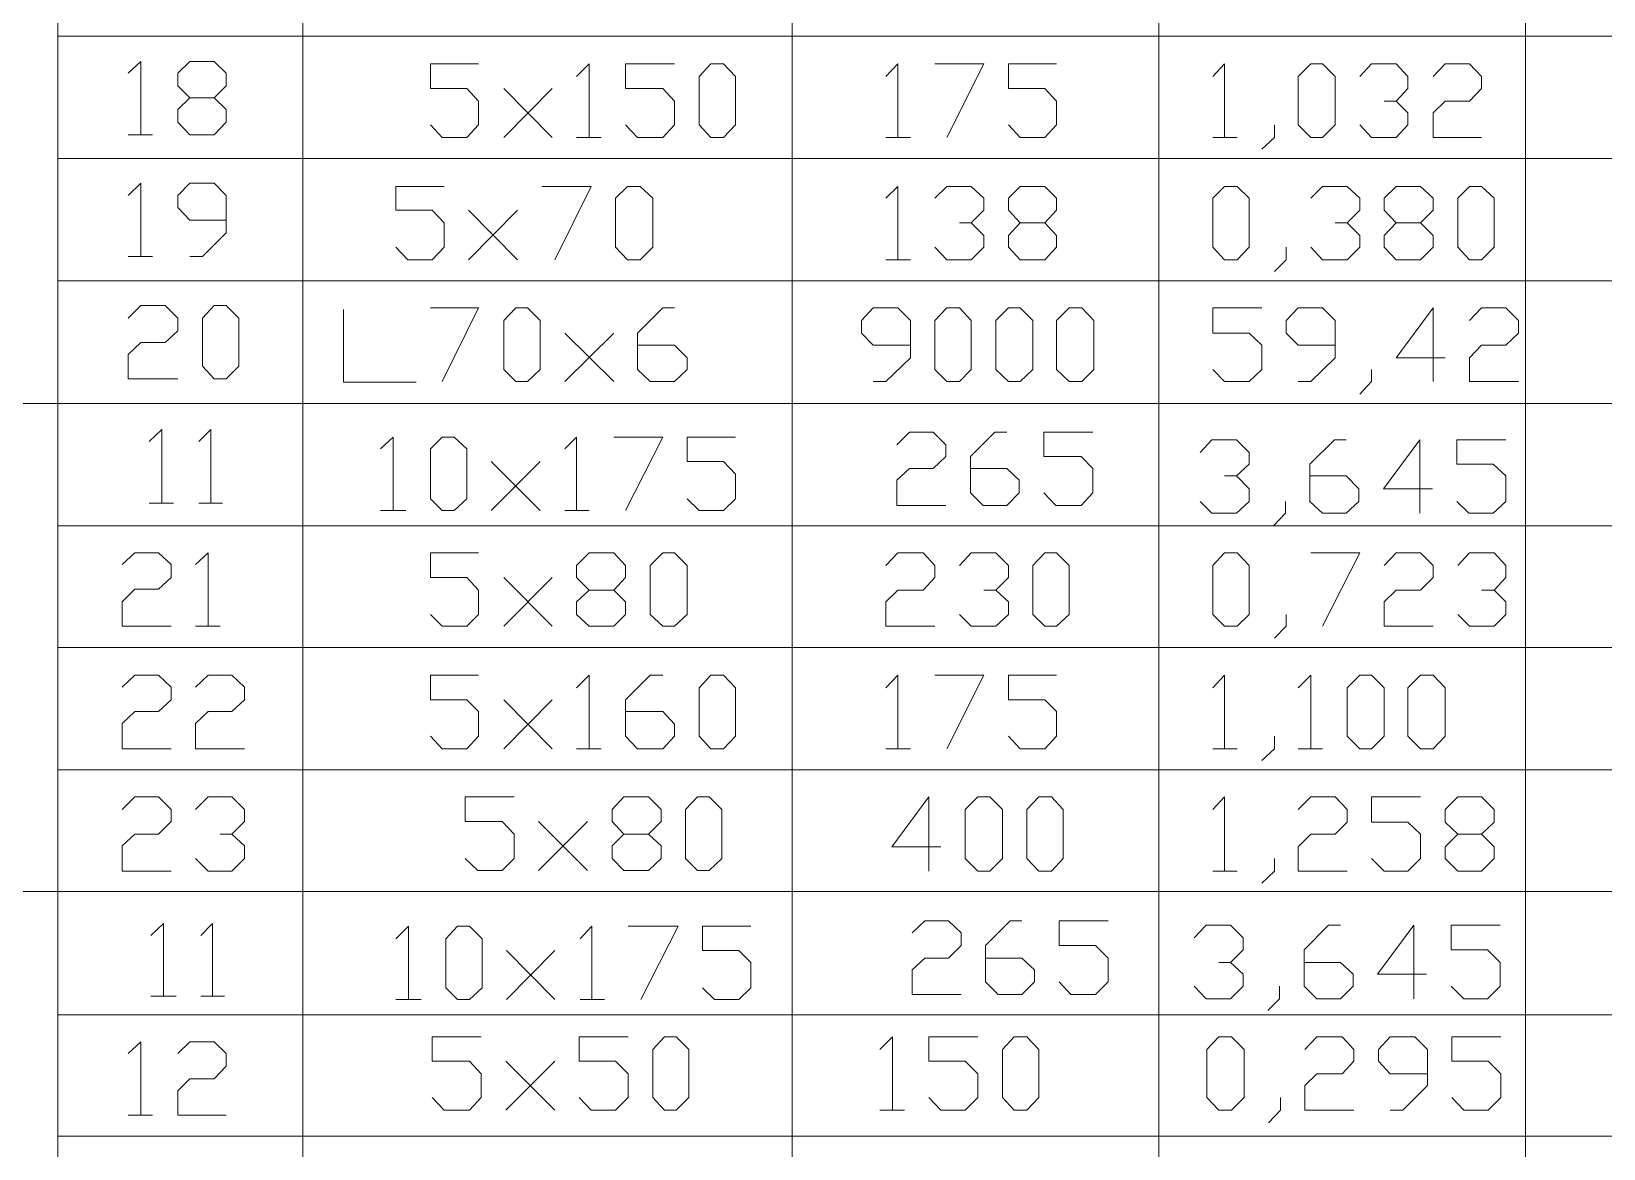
# Model space of a CAD drawing. Header units: millimetres. Extents: x -258556 to -95372, y 16759 to 83874.
# Drawn here: x -128304.6 to -128240.5, y 41575.2 to 41620.8 of the extents above; entities that cross this region are included whole.
import ezdxf

# ---------------------------------------------------------------- set-up
doc = ezdxf.new("R2010")
doc.units = ezdxf.units.MM
doc.header["$LTSCALE"] = 0.5

msp = doc.modelspace()

# ---------------------------------------------------------------- linework, layer by layer
at = {"color": 7, "linetype": 'Continuous', "lineweight": 18, "true_color": 0x000007}
for points in [[(-128303.491, 41665.414), (-128303.491, 41530.868), (-128303.491, 41530.868)], [(-128293.509, 41665.414), (-128293.509, 41530.868), (-128293.509, 41530.868)], [(-128273.58, 41665.414), (-128273.58, 41530.868), (-128273.58, 41530.868)], [(-128258.642, 41665.414), (-128258.642, 41530.868), (-128258.642, 41530.868)], [(-128243.704, 41665.414), (-128243.704, 41530.868), (-128243.704, 41530.868)], [(-128303.491, 41620.565), (-128213.794, 41620.565), (-128213.794, 41620.565)], [(-128303.491, 41615.574), (-128213.794, 41615.574), (-128213.794, 41615.574)], [(-128303.491, 41610.584), (-128213.794, 41610.584), (-128213.794, 41610.584)], [(-128323.42, 41605.593), (-128158.963, 41605.593), (-128158.963, 41605.593)], [(-128303.491, 41605.593), (-128213.794, 41605.593), (-128213.794, 41605.593)], [(-128303.491, 41600.602), (-128213.794, 41600.602), (-128213.794, 41600.602)], [(-128303.491, 41595.646), (-128213.794, 41595.646), (-128213.794, 41595.646)], [(-128303.491, 41590.655), (-128213.794, 41590.655), (-128213.794, 41590.655)], [(-128323.42, 41585.698), (-128158.963, 41585.698), (-128158.963, 41585.698)], [(-128303.491, 41580.673), (-128213.794, 41580.673), (-128213.794, 41580.673)], [(-128303.491, 41575.717), (-128213.794, 41575.717), (-128213.794, 41575.717)]]:
    msp.add_lwpolyline(points, dxfattribs=at)
at = {"color": 7, "linetype": 'Continuous', "lineweight": 5, "true_color": 0x000007}
for points in [[(-128300.634, 41619.051), (-128300.118, 41619.533), (-128300.118, 41616.538)], [(-128297.123, 41618.053), (-128296.641, 41617.571), (-128296.641, 41617.054), (-128297.123, 41616.538), (-128298.122, 41616.538), (-128298.603, 41617.054), (-128298.603, 41617.571), (-128298.122, 41618.053), (-128297.123, 41618.053), (-128296.641, 41618.535), (-128296.641, 41619.051), (-128297.123, 41619.533), (-128298.122, 41619.533), (-128298.603, 41619.051), (-128298.603, 41618.535), (-128298.122, 41618.053)], [(-128288.312, 41616.951), (-128287.83, 41616.435), (-128286.832, 41616.435), (-128286.35, 41616.951), (-128286.35, 41617.915), (-128286.832, 41618.431), (-128288.312, 41618.431), (-128288.312, 41619.429), (-128286.35, 41619.429)], [(-128282.357, 41618.913), (-128281.841, 41619.429), (-128281.841, 41616.435)], [(-128280.361, 41616.951), (-128279.879, 41616.435), (-128278.847, 41616.435), (-128278.365, 41616.951), (-128278.365, 41617.915), (-128278.847, 41618.431), (-128280.361, 41618.431), (-128280.361, 41619.429), (-128278.365, 41619.429)], [(-128269.76, 41618.913), (-128269.278, 41619.429), (-128269.278, 41616.435)], [(-128267.763, 41619.429), (-128265.767, 41619.429), (-128267.282, 41616.435)], [(-128264.769, 41616.951), (-128264.287, 41616.435), (-128263.289, 41616.435), (-128262.807, 41616.951), (-128262.807, 41617.915), (-128263.289, 41618.431), (-128264.769, 41618.431), (-128264.769, 41619.429), (-128262.807, 41619.429)], [(-128256.439, 41618.913), (-128255.958, 41619.429), (-128255.958, 41616.435)], [(-128250.45, 41618.913), (-128249.969, 41619.429), (-128248.97, 41619.429), (-128248.489, 41618.913), (-128248.489, 41618.431), (-128248.97, 41617.915), (-128249.452, 41617.915)], [(-128247.456, 41618.913), (-128246.974, 41619.429), (-128245.976, 41619.429), (-128245.494, 41618.913), (-128245.494, 41618.431), (-128245.976, 41617.915), (-128246.974, 41617.915), (-128247.456, 41617.433), (-128247.456, 41616.435), (-128245.494, 41616.435)], [(-128285.317, 41616.435), (-128283.356, 41618.431), (-128283.356, 41618.431)], [(-128285.317, 41618.431), (-128283.356, 41616.435), (-128283.356, 41616.435)], [(-128248.97, 41617.915), (-128248.489, 41617.433), (-128248.489, 41616.951), (-128248.97, 41616.435), (-128249.969, 41616.435), (-128250.45, 41616.951)], [(-128300.634, 41616.538), (-128299.636, 41616.538), (-128299.636, 41616.538)], [(-128282.357, 41616.435), (-128281.359, 41616.435), (-128281.359, 41616.435)], [(-128269.76, 41616.435), (-128268.762, 41616.435), (-128268.762, 41616.435)], [(-128256.439, 41616.435), (-128255.441, 41616.435), (-128255.441, 41616.435)], [(-128253.927, 41616.951), (-128253.927, 41616.435), (-128254.443, 41615.953)], [(-128300.634, 41614.06), (-128300.118, 41614.576), (-128300.118, 41611.582)], [(-128298.122, 41611.582), (-128297.605, 41611.582), (-128296.641, 41612.546), (-128296.641, 41614.06), (-128297.123, 41614.576), (-128298.122, 41614.576), (-128298.603, 41614.06), (-128298.603, 41613.578), (-128298.122, 41613.062), (-128296.641, 41613.062)], [(-128289.723, 41611.96), (-128289.241, 41611.444), (-128288.243, 41611.444), (-128287.761, 41611.96), (-128287.761, 41612.959), (-128288.243, 41613.475), (-128289.723, 41613.475), (-128289.723, 41614.439), (-128287.761, 41614.439)], [(-128283.769, 41614.439), (-128281.772, 41614.439), (-128283.252, 41611.444)], [(-128269.76, 41613.957), (-128269.278, 41614.439), (-128269.278, 41611.444)], [(-128267.763, 41613.957), (-128267.282, 41614.439), (-128266.283, 41614.439), (-128265.767, 41613.957), (-128265.767, 41613.475), (-128266.283, 41612.959), (-128266.765, 41612.959)], [(-128263.289, 41612.959), (-128262.807, 41612.442), (-128262.807, 41611.96), (-128263.289, 41611.444), (-128264.287, 41611.444), (-128264.769, 41611.96), (-128264.769, 41612.442), (-128264.287, 41612.959), (-128263.289, 41612.959), (-128262.807, 41613.475), (-128262.807, 41613.957), (-128263.289, 41614.439), (-128264.287, 41614.439), (-128264.769, 41613.957), (-128264.769, 41613.475), (-128264.287, 41612.959)], [(-128252.447, 41613.957), (-128251.965, 41614.439), (-128250.967, 41614.439), (-128250.45, 41613.957), (-128250.45, 41613.475), (-128250.967, 41612.959), (-128251.449, 41612.959)], [(-128247.972, 41612.959), (-128247.456, 41612.442), (-128247.456, 41611.96), (-128247.972, 41611.444), (-128248.97, 41611.444), (-128249.452, 41611.96), (-128249.452, 41612.442), (-128248.97, 41612.959), (-128247.972, 41612.959), (-128247.456, 41613.475), (-128247.456, 41613.957), (-128247.972, 41614.439), (-128248.97, 41614.439), (-128249.452, 41613.957), (-128249.452, 41613.475), (-128248.97, 41612.959)], [(-128286.763, 41611.444), (-128284.767, 41613.475), (-128284.767, 41613.475)], [(-128286.763, 41613.475), (-128284.767, 41611.444), (-128284.767, 41611.444)], [(-128266.283, 41612.959), (-128265.767, 41612.442), (-128265.767, 41611.96), (-128266.283, 41611.444), (-128267.282, 41611.444), (-128267.763, 41611.96)], [(-128250.967, 41612.959), (-128250.45, 41612.442), (-128250.45, 41611.96), (-128250.967, 41611.444), (-128251.965, 41611.444), (-128252.447, 41611.96)], [(-128253.445, 41611.96), (-128253.445, 41611.444), (-128253.927, 41610.962)], [(-128300.634, 41611.582), (-128299.636, 41611.582), (-128299.636, 41611.582)], [(-128269.76, 41611.444), (-128268.762, 41611.444), (-128268.762, 41611.444)], [(-128300.634, 41609.069), (-128300.118, 41609.585), (-128299.12, 41609.585), (-128298.603, 41609.069), (-128298.603, 41608.553), (-128299.12, 41608.071), (-128300.118, 41608.071), (-128300.634, 41607.589), (-128300.634, 41606.591), (-128298.603, 41606.591)], [(-128291.857, 41609.413), (-128291.857, 41606.453), (-128288.897, 41606.453)], [(-128288.312, 41609.482), (-128286.35, 41609.482), (-128287.83, 41606.488)], [(-128279.879, 41607.968), (-128278.365, 41607.968), (-128277.848, 41607.451), (-128277.848, 41606.97), (-128278.365, 41606.488), (-128279.363, 41606.488), (-128279.879, 41606.97), (-128279.879, 41608.45), (-128278.847, 41609.482), (-128278.365, 41609.482)], [(-128270.276, 41606.488), (-128269.76, 41606.488), (-128268.762, 41607.451), (-128268.762, 41608.966), (-128269.278, 41609.482), (-128270.276, 41609.482), (-128270.758, 41608.966), (-128270.758, 41608.45), (-128270.276, 41607.968), (-128268.762, 41607.968)], [(-128256.439, 41606.97), (-128255.958, 41606.488), (-128254.959, 41606.488), (-128254.443, 41606.97), (-128254.443, 41607.968), (-128254.959, 41608.45), (-128256.439, 41608.45), (-128256.439, 41609.482), (-128254.443, 41609.482)], [(-128252.963, 41606.488), (-128252.447, 41606.488), (-128251.449, 41607.451), (-128251.449, 41608.966), (-128251.965, 41609.482), (-128252.963, 41609.482), (-128253.445, 41608.966), (-128253.445, 41608.45), (-128252.963, 41607.968), (-128251.449, 41607.968)], [(-128246.974, 41607.451), (-128248.97, 41607.451), (-128247.456, 41609.482), (-128247.456, 41606.488)], [(-128245.976, 41608.966), (-128245.494, 41609.482), (-128244.496, 41609.482), (-128243.98, 41608.966), (-128243.98, 41608.45), (-128244.496, 41607.968), (-128245.494, 41607.968), (-128245.976, 41607.451), (-128245.976, 41606.488), (-128243.98, 41606.488)], [(-128282.839, 41606.488), (-128280.843, 41608.45), (-128280.843, 41608.45)], [(-128282.839, 41608.45), (-128280.843, 41606.488), (-128280.843, 41606.488)], [(-128249.969, 41606.97), (-128249.969, 41606.488), (-128250.45, 41605.971)], [(-128299.774, 41604.044), (-128299.257, 41604.526), (-128299.257, 41601.531)], [(-128297.743, 41604.044), (-128297.261, 41604.526), (-128297.261, 41601.531)], [(-128290.343, 41603.734), (-128289.826, 41604.216), (-128289.826, 41601.221)], [(-128282.839, 41603.734), (-128282.357, 41604.216), (-128282.357, 41601.221)], [(-128280.843, 41604.216), (-128278.847, 41604.216), (-128280.361, 41601.221)], [(-128277.848, 41601.703), (-128277.367, 41601.221), (-128276.368, 41601.221), (-128275.886, 41601.703), (-128275.886, 41602.702), (-128276.368, 41603.218), (-128277.848, 41603.218), (-128277.848, 41604.216), (-128275.886, 41604.216)], [(-128269.312, 41603.906), (-128268.796, 41604.423), (-128267.832, 41604.423), (-128267.316, 41603.906), (-128267.316, 41603.424), (-128267.832, 41602.942), (-128268.796, 41602.942), (-128269.312, 41602.461), (-128269.312, 41601.428), (-128267.316, 41601.428)], [(-128266.318, 41602.942), (-128264.838, 41602.942), (-128264.322, 41602.461), (-128264.322, 41601.944), (-128264.838, 41601.428), (-128265.802, 41601.428), (-128266.318, 41601.944), (-128266.318, 41603.424), (-128265.32, 41604.423), (-128264.838, 41604.423)], [(-128263.323, 41601.944), (-128262.841, 41601.428), (-128261.809, 41601.428), (-128261.327, 41601.944), (-128261.327, 41602.942), (-128261.809, 41603.424), (-128263.323, 41603.424), (-128263.323, 41604.423), (-128261.327, 41604.423)], [(-128256.956, 41603.596), (-128256.474, 41604.113), (-128255.476, 41604.113), (-128254.959, 41603.596), (-128254.959, 41603.115), (-128255.476, 41602.633), (-128255.958, 41602.633)], [(-128252.481, 41602.633), (-128251.001, 41602.633), (-128250.485, 41602.116), (-128250.485, 41601.6), (-128251.001, 41601.118), (-128251.965, 41601.118), (-128252.481, 41601.6), (-128252.481, 41603.115), (-128251.483, 41604.113), (-128251.001, 41604.113)], [(-128247.49, 41602.116), (-128249.487, 41602.116), (-128248.007, 41604.113), (-128248.007, 41601.118)], [(-128246.492, 41601.6), (-128246.01, 41601.118), (-128245.012, 41601.118), (-128244.496, 41601.6), (-128244.496, 41602.633), (-128245.012, 41603.115), (-128246.492, 41603.115), (-128246.492, 41604.113), (-128244.496, 41604.113)], [(-128285.834, 41601.221), (-128283.837, 41603.218), (-128283.837, 41603.218)], [(-128285.834, 41603.218), (-128283.837, 41601.221), (-128283.837, 41601.221)], [(-128255.476, 41602.633), (-128254.959, 41602.116), (-128254.959, 41601.6), (-128255.476, 41601.118), (-128256.474, 41601.118), (-128256.956, 41601.6)], [(-128299.774, 41601.531), (-128298.775, 41601.531), (-128298.775, 41601.531)], [(-128297.743, 41601.531), (-128296.779, 41601.531), (-128296.779, 41601.531)], [(-128290.343, 41601.221), (-128289.31, 41601.221), (-128289.31, 41601.221)], [(-128282.839, 41601.221), (-128281.841, 41601.221), (-128281.841, 41601.221)], [(-128253.479, 41601.6), (-128253.479, 41601.118), (-128253.961, 41600.602)], [(-128300.875, 41599.019), (-128300.359, 41599.501), (-128299.395, 41599.501), (-128298.879, 41599.019), (-128298.879, 41598.502), (-128299.395, 41598.02), (-128300.359, 41598.02), (-128300.875, 41597.504), (-128300.875, 41596.506), (-128298.879, 41596.506)], [(-128297.881, 41599.019), (-128297.364, 41599.501), (-128297.364, 41596.506)], [(-128288.312, 41596.988), (-128287.83, 41596.506), (-128286.832, 41596.506), (-128286.35, 41596.988), (-128286.35, 41597.986), (-128286.832, 41598.502), (-128288.312, 41598.502), (-128288.312, 41599.501), (-128286.35, 41599.501)], [(-128280.843, 41597.986), (-128280.361, 41597.504), (-128280.361, 41596.988), (-128280.843, 41596.506), (-128281.841, 41596.506), (-128282.357, 41596.988), (-128282.357, 41597.504), (-128281.841, 41597.986), (-128280.843, 41597.986), (-128280.361, 41598.502), (-128280.361, 41598.984), (-128280.843, 41599.501), (-128281.841, 41599.501), (-128282.357, 41598.984), (-128282.357, 41598.502), (-128281.841, 41597.986)], [(-128269.76, 41598.984), (-128269.278, 41599.501), (-128268.245, 41599.501), (-128267.763, 41598.984), (-128267.763, 41598.502), (-128268.245, 41597.986), (-128269.278, 41597.986), (-128269.76, 41597.504), (-128269.76, 41596.506), (-128267.763, 41596.506)], [(-128266.765, 41598.984), (-128266.283, 41599.501), (-128265.285, 41599.501), (-128264.769, 41598.984), (-128264.769, 41598.502), (-128265.285, 41597.986), (-128265.767, 41597.986)], [(-128252.447, 41599.501), (-128250.45, 41599.501), (-128251.965, 41596.506)], [(-128249.452, 41598.984), (-128248.97, 41599.501), (-128247.972, 41599.501), (-128247.456, 41598.984), (-128247.456, 41598.502), (-128247.972, 41597.986), (-128248.97, 41597.986), (-128249.452, 41597.504), (-128249.452, 41596.506), (-128247.456, 41596.506)], [(-128246.458, 41598.984), (-128245.976, 41599.501), (-128244.978, 41599.501), (-128244.496, 41598.984), (-128244.496, 41598.502), (-128244.978, 41597.986), (-128245.494, 41597.986)], [(-128285.317, 41596.506), (-128283.356, 41598.502), (-128283.356, 41598.502)], [(-128285.317, 41598.502), (-128283.356, 41596.506), (-128283.356, 41596.506)], [(-128265.285, 41597.986), (-128264.769, 41597.504), (-128264.769, 41596.988), (-128265.285, 41596.506), (-128266.283, 41596.506), (-128266.765, 41596.988)], [(-128244.978, 41597.986), (-128244.496, 41597.504), (-128244.496, 41596.988), (-128244.978, 41596.506), (-128245.976, 41596.506), (-128246.458, 41596.988)], [(-128297.881, 41596.506), (-128296.882, 41596.506), (-128296.882, 41596.506)], [(-128253.445, 41596.988), (-128253.445, 41596.506), (-128253.927, 41596.024)], [(-128300.875, 41594.028), (-128300.359, 41594.51), (-128299.395, 41594.51), (-128298.879, 41594.028), (-128298.879, 41593.512), (-128299.395, 41593.03), (-128300.359, 41593.03), (-128300.875, 41592.548), (-128300.875, 41591.515), (-128298.879, 41591.515)], [(-128297.881, 41594.028), (-128297.364, 41594.51), (-128296.401, 41594.51), (-128295.884, 41594.028), (-128295.884, 41593.512), (-128296.401, 41593.03), (-128297.364, 41593.03), (-128297.881, 41592.548), (-128297.881, 41591.515), (-128295.884, 41591.515)], [(-128288.312, 41592.031), (-128287.83, 41591.515), (-128286.832, 41591.515), (-128286.35, 41592.031), (-128286.35, 41593.03), (-128286.832, 41593.512), (-128288.312, 41593.512), (-128288.312, 41594.51), (-128286.35, 41594.51)], [(-128282.357, 41593.993), (-128281.841, 41594.51), (-128281.841, 41591.515)], [(-128280.361, 41593.03), (-128278.847, 41593.03), (-128278.365, 41592.513), (-128278.365, 41592.031), (-128278.847, 41591.515), (-128279.879, 41591.515), (-128280.361, 41592.031), (-128280.361, 41593.512), (-128279.363, 41594.51), (-128278.847, 41594.51)], [(-128269.76, 41593.993), (-128269.278, 41594.51), (-128269.278, 41591.515)], [(-128267.763, 41594.51), (-128265.767, 41594.51), (-128267.282, 41591.515)], [(-128264.769, 41592.031), (-128264.287, 41591.515), (-128263.289, 41591.515), (-128262.807, 41592.031), (-128262.807, 41593.03), (-128263.289, 41593.512), (-128264.769, 41593.512), (-128264.769, 41594.51), (-128262.807, 41594.51)], [(-128256.439, 41593.993), (-128255.958, 41594.51), (-128255.958, 41591.515)], [(-128252.963, 41593.993), (-128252.447, 41594.51), (-128252.447, 41591.515)], [(-128285.317, 41591.515), (-128283.356, 41593.512), (-128283.356, 41593.512)], [(-128285.317, 41593.512), (-128283.356, 41591.515), (-128283.356, 41591.515)], [(-128253.927, 41592.031), (-128253.927, 41591.515), (-128254.443, 41591.033)], [(-128282.357, 41591.515), (-128281.359, 41591.515), (-128281.359, 41591.515)], [(-128269.76, 41591.515), (-128268.762, 41591.515), (-128268.762, 41591.515)], [(-128256.439, 41591.515), (-128255.441, 41591.515), (-128255.441, 41591.515)], [(-128252.963, 41591.515), (-128251.965, 41591.515), (-128251.965, 41591.515)], [(-128300.875, 41589.037), (-128300.359, 41589.553), (-128299.395, 41589.553), (-128298.879, 41589.037), (-128298.879, 41588.555), (-128299.395, 41588.039), (-128300.359, 41588.039), (-128300.875, 41587.557), (-128300.875, 41586.524), (-128298.879, 41586.524)], [(-128297.881, 41589.037), (-128297.364, 41589.553), (-128296.401, 41589.553), (-128295.884, 41589.037), (-128295.884, 41588.555), (-128296.401, 41588.039), (-128296.882, 41588.039)], [(-128286.901, 41587.041), (-128286.384, 41586.559), (-128285.386, 41586.559), (-128284.904, 41587.041), (-128284.904, 41588.039), (-128285.386, 41588.555), (-128286.901, 41588.555), (-128286.901, 41589.553), (-128284.904, 41589.553)], [(-128279.432, 41588.039), (-128278.915, 41587.557), (-128278.915, 41587.041), (-128279.432, 41586.559), (-128280.43, 41586.559), (-128280.912, 41587.041), (-128280.912, 41587.557), (-128280.43, 41588.039), (-128279.432, 41588.039), (-128278.915, 41588.555), (-128278.915, 41589.037), (-128279.432, 41589.553), (-128280.43, 41589.553), (-128280.912, 41589.037), (-128280.912, 41588.555), (-128280.43, 41588.039)], [(-128267.523, 41587.522), (-128269.519, 41587.522), (-128268.004, 41589.553), (-128268.004, 41586.524)], [(-128256.439, 41589.037), (-128255.958, 41589.553), (-128255.958, 41586.524)], [(-128252.963, 41589.037), (-128252.447, 41589.553), (-128251.449, 41589.553), (-128250.967, 41589.037), (-128250.967, 41588.521), (-128251.449, 41588.039), (-128252.447, 41588.039), (-128252.963, 41587.522), (-128252.963, 41586.524), (-128250.967, 41586.524)], [(-128249.969, 41587.041), (-128249.452, 41586.524), (-128248.489, 41586.524), (-128247.972, 41587.041), (-128247.972, 41588.039), (-128248.489, 41588.521), (-128249.969, 41588.521), (-128249.969, 41589.553), (-128247.972, 41589.553)], [(-128245.494, 41588.039), (-128244.978, 41587.522), (-128244.978, 41587.041), (-128245.494, 41586.524), (-128246.458, 41586.524), (-128246.974, 41587.041), (-128246.974, 41587.522), (-128246.458, 41588.039), (-128245.494, 41588.039), (-128244.978, 41588.521), (-128244.978, 41589.037), (-128245.494, 41589.553), (-128246.458, 41589.553), (-128246.974, 41589.037), (-128246.974, 41588.521), (-128246.458, 41588.039)], [(-128283.906, 41586.559), (-128281.91, 41588.555), (-128281.91, 41588.555)], [(-128283.906, 41588.555), (-128281.91, 41586.559), (-128281.91, 41586.559)], [(-128296.401, 41588.039), (-128295.884, 41587.557), (-128295.884, 41587.041), (-128296.401, 41586.524), (-128297.364, 41586.524), (-128297.881, 41587.041)], [(-128253.927, 41587.041), (-128253.927, 41586.524), (-128254.443, 41586.042)], [(-128256.439, 41586.524), (-128255.441, 41586.524), (-128255.441, 41586.524)], [(-128303.491, 41585.698), (-128213.794, 41585.698), (-128213.794, 41585.698)], [(-128299.705, 41583.908), (-128299.189, 41584.39), (-128299.189, 41581.43)], [(-128297.674, 41583.908), (-128297.192, 41584.39), (-128297.192, 41581.43)], [(-128268.693, 41584.012), (-128268.176, 41584.494), (-128267.213, 41584.494), (-128266.696, 41584.012), (-128266.696, 41583.495), (-128267.213, 41582.979), (-128268.176, 41582.979), (-128268.693, 41582.497), (-128268.693, 41581.499), (-128266.696, 41581.499)], [(-128265.698, 41582.979), (-128264.218, 41582.979), (-128263.702, 41582.497), (-128263.702, 41582.015), (-128264.218, 41581.499), (-128265.182, 41581.499), (-128265.698, 41582.015), (-128265.698, 41583.495), (-128264.7, 41584.494), (-128264.218, 41584.494)], [(-128262.704, 41582.015), (-128262.222, 41581.499), (-128261.224, 41581.499), (-128260.707, 41582.015), (-128260.707, 41582.979), (-128261.224, 41583.495), (-128262.704, 41583.495), (-128262.704, 41584.494), (-128260.707, 41584.494)], [(-128257.197, 41583.805), (-128256.715, 41584.321), (-128255.717, 41584.321), (-128255.2, 41583.805), (-128255.2, 41583.323), (-128255.717, 41582.807), (-128256.198, 41582.807)], [(-128252.722, 41582.807), (-128251.242, 41582.807), (-128250.726, 41582.325), (-128250.726, 41581.843), (-128251.242, 41581.327), (-128252.206, 41581.327), (-128252.722, 41581.843), (-128252.722, 41583.323), (-128251.724, 41584.321), (-128251.242, 41584.321)], [(-128247.731, 41582.325), (-128249.728, 41582.325), (-128248.248, 41584.321), (-128248.248, 41581.327)], [(-128246.733, 41581.843), (-128246.217, 41581.327), (-128245.253, 41581.327), (-128244.737, 41581.843), (-128244.737, 41582.807), (-128245.253, 41583.323), (-128246.733, 41583.323), (-128246.733, 41584.321), (-128244.737, 41584.321)], [(-128289.723, 41583.771), (-128289.207, 41584.287), (-128289.207, 41581.293)], [(-128282.22, 41583.771), (-128281.738, 41584.287), (-128281.738, 41581.293)], [(-128280.258, 41584.287), (-128278.227, 41584.287), (-128279.741, 41581.293)], [(-128277.229, 41581.774), (-128276.747, 41581.293), (-128275.749, 41581.293), (-128275.267, 41581.774), (-128275.267, 41582.807), (-128275.749, 41583.289), (-128277.229, 41583.289), (-128277.229, 41584.287), (-128275.267, 41584.287)], [(-128285.214, 41581.293), (-128283.252, 41583.289), (-128283.252, 41583.289)], [(-128285.214, 41583.289), (-128283.252, 41581.293), (-128283.252, 41581.293)], [(-128255.717, 41582.807), (-128255.2, 41582.325), (-128255.2, 41581.843), (-128255.717, 41581.327), (-128256.715, 41581.327), (-128257.197, 41581.843)], [(-128253.72, 41581.843), (-128253.72, 41581.327), (-128254.202, 41580.845)], [(-128299.705, 41581.43), (-128298.672, 41581.43), (-128298.672, 41581.43)], [(-128297.674, 41581.43), (-128296.71, 41581.43), (-128296.71, 41581.43)], [(-128289.723, 41581.293), (-128288.691, 41581.293), (-128288.691, 41581.293)], [(-128282.22, 41581.293), (-128281.222, 41581.293), (-128281.222, 41581.293)], [(-128300.634, 41579.09), (-128300.118, 41579.572), (-128300.118, 41576.577)], [(-128298.603, 41579.09), (-128298.122, 41579.572), (-128297.123, 41579.572), (-128296.641, 41579.09), (-128296.641, 41578.573), (-128297.123, 41578.057), (-128298.122, 41578.057), (-128298.603, 41577.575), (-128298.603, 41576.577), (-128296.641, 41576.577)], [(-128288.243, 41577.3), (-128287.761, 41576.784), (-128286.729, 41576.784), (-128286.247, 41577.3), (-128286.247, 41578.264), (-128286.729, 41578.78), (-128288.243, 41578.78), (-128288.243, 41579.778), (-128286.247, 41579.778)], [(-128282.254, 41577.3), (-128281.772, 41576.784), (-128280.774, 41576.784), (-128280.258, 41577.3), (-128280.258, 41578.264), (-128280.774, 41578.78), (-128282.254, 41578.78), (-128282.254, 41579.778), (-128280.258, 41579.778)], [(-128270.001, 41579.262), (-128269.484, 41579.778), (-128269.484, 41576.784)], [(-128268.004, 41577.3), (-128267.523, 41576.784), (-128266.524, 41576.784), (-128266.008, 41577.3), (-128266.008, 41578.264), (-128266.524, 41578.78), (-128268.004, 41578.78), (-128268.004, 41579.778), (-128266.008, 41579.778)], [(-128252.688, 41579.262), (-128252.206, 41579.778), (-128251.173, 41579.778), (-128250.691, 41579.262), (-128250.691, 41578.78), (-128251.173, 41578.264), (-128252.206, 41578.264), (-128252.688, 41577.782), (-128252.688, 41576.784), (-128250.691, 41576.784)], [(-128249.211, 41576.784), (-128248.695, 41576.784), (-128247.697, 41577.782), (-128247.697, 41579.262), (-128248.213, 41579.778), (-128249.211, 41579.778), (-128249.693, 41579.262), (-128249.693, 41578.78), (-128249.211, 41578.264), (-128247.697, 41578.264)], [(-128246.699, 41577.3), (-128246.217, 41576.784), (-128245.219, 41576.784), (-128244.702, 41577.3), (-128244.702, 41578.264), (-128245.219, 41578.78), (-128246.699, 41578.78), (-128246.699, 41579.778), (-128244.702, 41579.778)], [(-128285.249, 41576.784), (-128283.252, 41578.78), (-128283.252, 41578.78)], [(-128285.249, 41578.78), (-128283.252, 41576.784), (-128283.252, 41576.784)], [(-128253.686, 41577.3), (-128253.686, 41576.784), (-128254.168, 41576.267)], [(-128270.001, 41576.784), (-128269.003, 41576.784), (-128269.003, 41576.784)], [(-128300.634, 41576.577), (-128299.636, 41576.577), (-128299.636, 41576.577)]]:
    msp.add_lwpolyline(points, dxfattribs=at)
for points in [[(-128276.885, 41616.435), (-128277.367, 41616.951), (-128277.367, 41618.913), (-128276.885, 41619.429), (-128276.368, 41619.429), (-128275.886, 41618.913), (-128275.886, 41616.951), (-128276.368, 41616.435)], [(-128252.447, 41616.435), (-128252.963, 41616.951), (-128252.963, 41618.913), (-128252.447, 41619.429), (-128251.965, 41619.429), (-128251.449, 41618.913), (-128251.449, 41616.951), (-128251.965, 41616.435)], [(-128280.292, 41611.444), (-128280.774, 41611.96), (-128280.774, 41613.957), (-128280.292, 41614.439), (-128279.776, 41614.439), (-128279.26, 41613.957), (-128279.26, 41611.96), (-128279.776, 41611.444)], [(-128255.958, 41611.444), (-128256.439, 41611.96), (-128256.439, 41613.957), (-128255.958, 41614.439), (-128255.441, 41614.439), (-128254.959, 41613.957), (-128254.959, 41611.96), (-128255.441, 41611.444)], [(-128245.976, 41611.444), (-128246.458, 41611.96), (-128246.458, 41613.957), (-128245.976, 41614.439), (-128245.494, 41614.439), (-128244.978, 41613.957), (-128244.978, 41611.96), (-128245.494, 41611.444)], [(-128297.123, 41606.591), (-128297.605, 41607.107), (-128297.605, 41609.069), (-128297.123, 41609.585), (-128296.641, 41609.585), (-128296.125, 41609.069), (-128296.125, 41607.107), (-128296.641, 41606.591)], [(-128284.836, 41606.488), (-128285.317, 41606.97), (-128285.317, 41608.966), (-128284.836, 41609.482), (-128284.354, 41609.482), (-128283.837, 41608.966), (-128283.837, 41606.97), (-128284.354, 41606.488)], [(-128267.282, 41606.488), (-128267.763, 41606.97), (-128267.763, 41608.966), (-128267.282, 41609.482), (-128266.765, 41609.482), (-128266.283, 41608.966), (-128266.283, 41606.97), (-128266.765, 41606.488)], [(-128264.769, 41606.488), (-128265.285, 41606.97), (-128265.285, 41608.966), (-128264.769, 41609.482), (-128264.287, 41609.482), (-128263.771, 41608.966), (-128263.771, 41606.97), (-128264.287, 41606.488)], [(-128262.291, 41606.488), (-128262.807, 41606.97), (-128262.807, 41608.966), (-128262.291, 41609.482), (-128261.774, 41609.482), (-128261.293, 41608.966), (-128261.293, 41606.97), (-128261.774, 41606.488)], [(-128287.83, 41601.221), (-128288.312, 41601.703), (-128288.312, 41603.734), (-128287.83, 41604.216), (-128287.348, 41604.216), (-128286.832, 41603.734), (-128286.832, 41601.703), (-128287.348, 41601.221)], [(-128278.847, 41596.506), (-128279.363, 41596.988), (-128279.363, 41598.984), (-128278.847, 41599.501), (-128278.365, 41599.501), (-128277.848, 41598.984), (-128277.848, 41596.988), (-128278.365, 41596.506)], [(-128263.289, 41596.506), (-128263.771, 41596.988), (-128263.771, 41598.984), (-128263.289, 41599.501), (-128262.807, 41599.501), (-128262.291, 41598.984), (-128262.291, 41596.988), (-128262.807, 41596.506)], [(-128255.958, 41596.506), (-128256.439, 41596.988), (-128256.439, 41598.984), (-128255.958, 41599.501), (-128255.441, 41599.501), (-128254.959, 41598.984), (-128254.959, 41596.988), (-128255.441, 41596.506)], [(-128276.885, 41591.515), (-128277.367, 41592.031), (-128277.367, 41593.993), (-128276.885, 41594.51), (-128276.368, 41594.51), (-128275.886, 41593.993), (-128275.886, 41592.031), (-128276.368, 41591.515)], [(-128250.45, 41591.515), (-128250.967, 41592.031), (-128250.967, 41593.993), (-128250.45, 41594.51), (-128249.969, 41594.51), (-128249.452, 41593.993), (-128249.452, 41592.031), (-128249.969, 41591.515)], [(-128247.972, 41591.515), (-128248.489, 41592.031), (-128248.489, 41593.993), (-128247.972, 41594.51), (-128247.456, 41594.51), (-128246.974, 41593.993), (-128246.974, 41592.031), (-128247.456, 41591.515)], [(-128277.435, 41586.559), (-128277.917, 41587.041), (-128277.917, 41589.037), (-128277.435, 41589.553), (-128276.953, 41589.553), (-128276.437, 41589.037), (-128276.437, 41587.041), (-128276.953, 41586.559)], [(-128266.008, 41586.524), (-128266.524, 41587.041), (-128266.524, 41589.037), (-128266.008, 41589.553), (-128265.526, 41589.553), (-128265.01, 41589.037), (-128265.01, 41587.041), (-128265.526, 41586.524)], [(-128263.53, 41586.524), (-128264.012, 41587.041), (-128264.012, 41589.037), (-128263.53, 41589.553), (-128263.014, 41589.553), (-128262.532, 41589.037), (-128262.532, 41587.041), (-128263.014, 41586.524)], [(-128287.211, 41581.293), (-128287.692, 41581.774), (-128287.692, 41583.771), (-128287.211, 41584.287), (-128286.729, 41584.287), (-128286.212, 41583.771), (-128286.212, 41581.774), (-128286.729, 41581.293)], [(-128278.778, 41576.784), (-128279.26, 41577.3), (-128279.26, 41579.262), (-128278.778, 41579.778), (-128278.296, 41579.778), (-128277.78, 41579.262), (-128277.78, 41577.3), (-128278.296, 41576.784)], [(-128264.528, 41576.784), (-128265.01, 41577.3), (-128265.01, 41579.262), (-128264.528, 41579.778), (-128264.012, 41579.778), (-128263.53, 41579.262), (-128263.53, 41577.3), (-128264.012, 41576.784)], [(-128256.198, 41576.784), (-128256.68, 41577.3), (-128256.68, 41579.262), (-128256.198, 41579.778), (-128255.682, 41579.778), (-128255.166, 41579.262), (-128255.166, 41577.3), (-128255.682, 41576.784)]]:
    msp.add_lwpolyline(points, close=True, dxfattribs=at)

doc.saveas('drawing.dxf')
